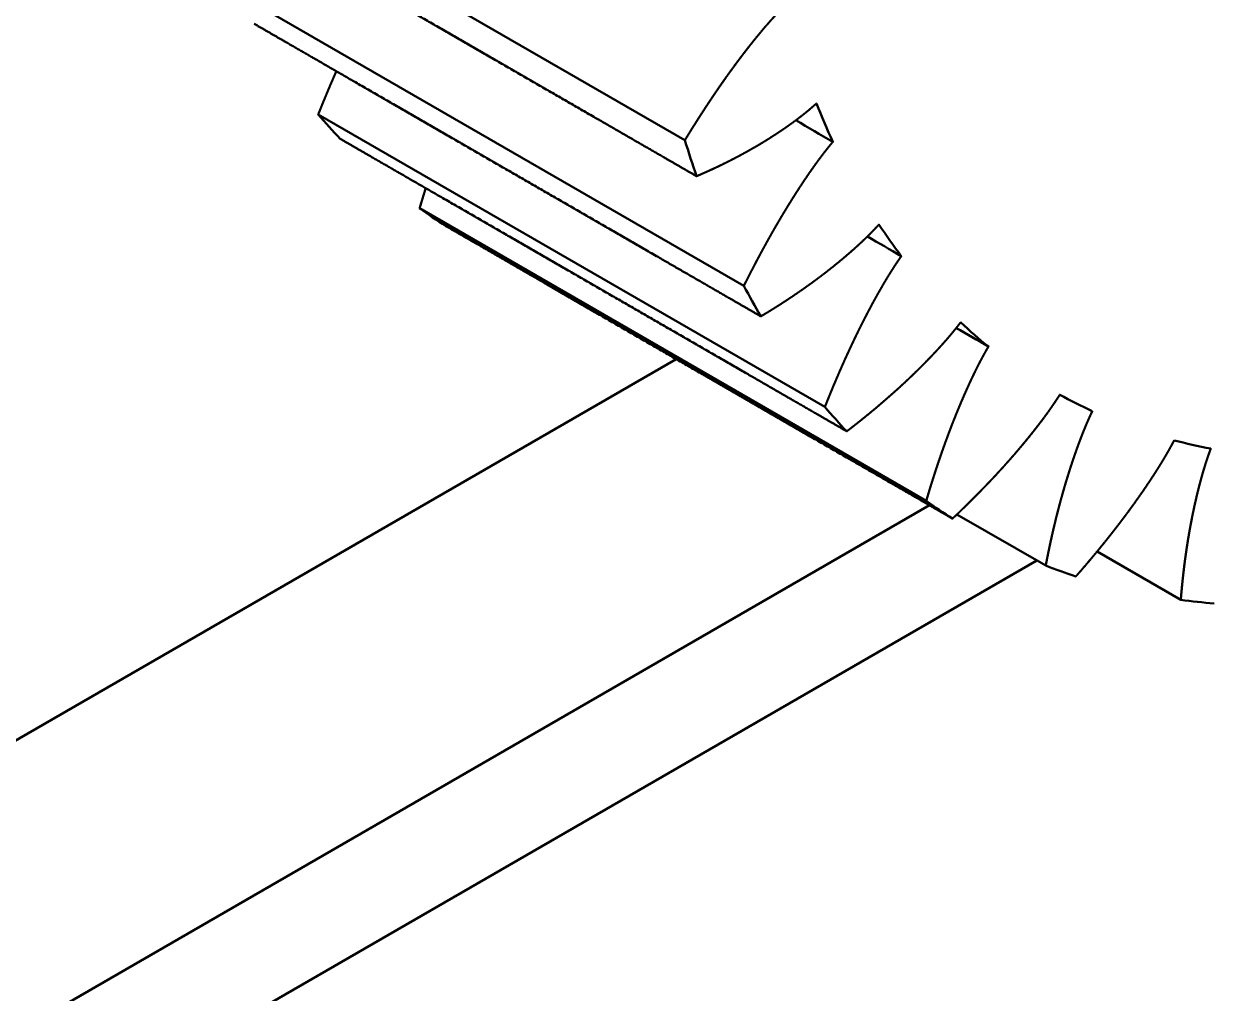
# Model space of a CAD drawing. Header units: inches. Extents: x 0.5 to 16.8, y 0.4 to 9.6.
# Drawn here: x 9.3461 to 9.5096, y 1.6457 to 1.7788 of the extents above; entities that cross this region are included whole.
import ezdxf

# ---------------------------------------------------------------- set-up
doc = ezdxf.new("R2010")
doc.units = ezdxf.units.IN
doc.header["$LTSCALE"] = 0.75
doc.header["$MEASUREMENT"] = 0
doc.layers.add('Visible', color=7, linetype='Continuous', lineweight=50)

msp = doc.modelspace()

# ---------------------------------------------------------------- linework, layer by layer
at = {"layer": 'Visible', "extrusion": (0, 0.8164965809277261, 0.5773502691896258)}
for p, q in [((9.43692035918821, 1.762847220428512, 0.5514232039436138), (9.36732323505544, 1.80302913878154, 0.4945973900466925)), ((9.445026291849448, 1.742844455608065, 0.5273514138416431), (9.375429167716678, 1.783026373960638, 0.4705255999447218)), ((9.456158194030198, 1.726214585824891, 0.5019585800432651), (9.386561069897429, 1.766396504177692, 0.4451327661467985)), ((9.470078808561997, 1.713312047882027, 0.4757859067149184), (9.400481684429227, 1.753493966234601, 0.4189600928179971)), ((9.301109303480192, 1.655072508140165, 0.4710714263101181), (9.435724899115716, 1.732792858517541, 0.3611582527337305)), ((9.470523461182214, 1.712701899341255, 0.2702369504995659), (9.301109303479965, 1.614890589787365, 0.408563031023732)), ((9.486491441714637, 1.704411836974487, 0.4493912189482216), (9.474299921262858, 1.711450614589012, 0.4394368841831238)), ((9.505046286706833, 1.699703645645741, 0.4233370736883444), (9.493541288350347, 1.706346059543876, 0.4139432818669775)), ((9.485247471666074, 1.705130043416602, 0.2809451718403579), (9.301109303480192, 1.598817822446335, 0.4312933565825006))]:
    msp.add_line(p, q, dxfattribs=at)
at = {"layer": 'Visible', "extrusion": (0.7071067811865475, -0.4082482904638631, 0.577350269189626)}
for centre, radius, start, end in [((6.4399000688027, -3.86472908437858, 6.271595350644545), 0.1993110236220059, 155.4971303601119, 157.9872191375622), ((6.439900068803565, -3.864729084378838, 6.17317015379399), 0.2214566929144247, 168.3253431393633, 170.2752854280707), ((6.43990006880283, -3.864729084378257, 6.173170153793955), 0.2214566929136232, 176.6974361625702, 178.6473784513855), ((6.4399000688027, -3.86472908437858, 6.271595350644545), 0.1993110236218454, 163.8692233833701, 166.3593121608392), ((6.439900068803208, -3.864729084378562, 6.27159535064452), 0.1993110236225756, 172.2413164066256, 174.7314051841042), ((6.4399000688027, -3.86472908437858, 6.271595350644545), 0.1993110236218991, 180.613409429891, 183.1034982073411), ((6.4399000688027, -3.86472908437858, 6.271595350644545), 0.1993110236220902, 188.9855024531765, 191.4755912305571)]:
    msp.add_arc(centre, radius, start, end, dxfattribs=at)
at = {"layer": 'Visible', "extrusion": (-0.7071067811865475, 0.4082482904638631, -0.577350269189626)}
for centre, radius, start, end in [((-6.4399000688027, -3.86472908437858, -6.271595350644545), 0.2214566929133762, 26.4689006184017, 28.41884290713282), ((-6.439900068802079, -3.864729084378113, -6.271595350644672), 0.2214566929128468, 18.09680759520017, 20.04674988388887), ((-6.439900068803829, -3.864729084378658, -6.271595350644656), 0.2214566929144248, 9.724714571929324, 11.6746568606367), ((-6.439900068802897, -3.864729084378514, -6.271595350644453), 0.2214566929136232, 1.352621548614354, 3.302563837429753), ((-6.439900068802079, -3.864729084378484, -6.271595350644409), 0.2214566929129224, 352.9805285253673, 354.9304708141253), ((-6.439900068803405, -3.864729084378125, -6.271595350644691), 0.221456692914123, 344.6084355020802, 346.5583777908743)]:
    msp.add_arc(centre, radius, start, end, dxfattribs=at)
at = {"layer": 'Visible'}
for points, degree in [([(9.368930697447698, 1.798090337462099, 0.489136398822211), (9.370322639930468, 1.797286699094911, 0.4902729151003768), (9.373106524895778, 1.79567942236099, 0.492545947655799), (9.37728235234363, 1.793268507259654, 0.4959554964898416), (9.38285012227448, 1.790053953791357, 0.5005015616015953), (9.389809834687416, 1.786035761956327, 0.5061841429910601), (9.396769547100806, 1.782017570120843, 0.5118667243809796), (9.403729259514197, 1.777999378285585, 0.5175493057708991), (9.410688971927133, 1.773981186450328, 0.5232318871599091), (9.417648684340524, 1.769962994615071, 0.5289144685498286), (9.424608396753914, 1.765944802779813, 0.5345970499397481), (9.430176166684308, 1.762730249311517, 0.5391431150515018), (9.434351994132161, 1.760319334210635, 0.5425526638850897), (9.4371358790977, 1.758712057476259, 0.5448256964409666), (9.438527821580468, 1.757908419109299, 0.5459622127186776)], 5), ([(9.450628266403104, 1.781299747054163, 0.547682421591162), (9.450561479874526, 1.781233942122981, 0.5477176869367213), (9.450428087190861, 1.781101751868846, 0.5477875863170993), (9.450228539283447, 1.780901725310741, 0.547890541457491), (9.449963558511175, 1.780631538093303, 0.5480240240854073), (9.44963413697224, 1.780288002785937, 0.5481845652802804), (9.449306508774274, 1.779938716547122, 0.5483388435677625), (9.448980645205669, 1.77958380108862, 0.5484869801744026), (9.448656492063268, 1.779223479959683, 0.5486291995594001), (9.44833396296622, 1.778858104416486, 0.5487658558927251), (9.448012953584797, 1.778488097691934, 0.5488973762221576), (9.44769335485103, 1.778113903215171, 0.5490242076803042), (9.447375066152066, 1.777735932857695, 0.5491467647293575), (9.447058009196784, 1.777354512503734, 0.5492653736905595), (9.446742139539996, 1.776969836760372, 0.5493802266059902), (9.446427436363596, 1.776582008736113, 0.5494914218811573), (9.446113894035765, 1.776191072820666, 0.5495989978021498), (9.44580151322089, 1.775797049190032, 0.5497029678222134), (9.445490291641821, 1.775399969597402, 0.5498033571825545), (9.445180216457405, 1.774999906886933, 0.5499002331189331), (9.444871268610772, 1.774596958084658, 0.5499936875789899), (9.444563425890241, 1.774191232449539, 0.5500838250241031), (9.444256666326968, 1.773782838163697, 0.5501707488574539), (9.443950971623284, 1.773371868845743, 0.5502545476865635), (9.44364632987072, 1.772958392853297, 0.5503352844320943), (9.443342733625517, 1.772542461137391, 0.5504130042395445), (9.443040178485493, 1.77212411303185, 0.5504877403127466), (9.442738661485468, 1.771703382723672, 0.5505595204590463), (9.442438179424247, 1.771280305940763, 0.5506283738600359), (9.44213872748833, 1.770854925380718, 0.5506943366044652), (9.441840300001335, 1.770427287260645, 0.5507574483240205), (9.441542890892382, 1.769997438962491, 0.5508177499582416), (9.4412464942227, 1.769565426430745, 0.5508752812688726), (9.44095110465992, 1.769131291605163, 0.5509300784415245), (9.44065671787644, 1.768695070397143, 0.5509821721702792), (9.440363330489166, 1.768256794537592, 0.5510315890355741), (9.44007094001427, 1.767816493082591, 0.5510783526256091), (9.439779544775323, 1.76737419408596, 0.5511224848305574), (9.439489143797804, 1.766929926388457, 0.5511640072368209), (9.439199736651293, 1.766483721138911, 0.5512029423975946), (9.438911323102051, 1.766035610085964, 0.5512393130475175), (9.438623902746262, 1.765585624208825, 0.5512731415897179), (9.438337474612585, 1.765133792304368, 0.5513044495746726), (9.438052036716048, 1.764680139650409, 0.5513332573063963), (9.437767585649912, 1.764224686765601, 0.551359583467729), (9.437484117440139, 1.763767449463785, 0.5513834441076142), (9.437258126130931, 1.763400241003183, 0.5514005702111717), (9.4370890719556, 1.763124039640843, 0.5514123145885605), (9.436976564262299, 1.762939552342004, 0.5514196555895978), (9.43692035918821, 1.762847220428512, 0.5514232039436138)], 5), ([(9.377759278919715, 1.778837571017903, 0.4647098772334175), (9.379151221402484, 1.778033932650942, 0.4658463935115833), (9.381935106367795, 1.776426655916794, 0.4681194260674602), (9.386110933815647, 1.774015740815685, 0.4715289749010481), (9.391678703746496, 1.770801187347388, 0.4760750400128018), (9.398638416159432, 1.766782995512131, 0.4817576214022665), (9.405598128572823, 1.762764803676873, 0.487440202792186), (9.412557840986214, 1.758746611841616, 0.4931227841816508), (9.41951755339915, 1.754728420006359, 0.4988053655715703), (9.42647726581254, 1.750710228171101, 0.504487946961035), (9.43343697822593, 1.746692036335844, 0.5101705283509546), (9.439004748156325, 1.743477482867547, 0.5147165934622535), (9.443180575604178, 1.741066567766438, 0.5181261422958414), (9.445964460569716, 1.73945929103229, 0.520399174852173), (9.447356403052485, 1.738655652665329, 0.5215356911303388)], 5), ([(9.438527821580468, 1.757908419109299, 0.5459622127186776), (9.438603627245588, 1.757940529754023, 0.545892075773736), (9.438755202384986, 1.758004985408661, 0.5457520119293804), (9.438982456520993, 1.758102371985615, 0.5455425463010215), (9.439285244715624, 1.758233628077505, 0.545264520085766), (9.439663365990103, 1.758400051308627, 0.544919096988906), (9.440041119753008, 1.758568839022701, 0.5445757959423645), (9.440418500234276, 1.758740005342133, 0.5442346339987125), (9.440795499020627, 1.758913566065758, 0.5438956326329389), (9.441172104573301, 1.75908953746557, 0.5435588174832446), (9.441548303063659, 1.75926793621602, 0.5432242172782935), (9.441924079274035, 1.759448779334434, 0.5428918626871564), (9.442299417513826, 1.759632083997531, 0.5425617850733033), (9.442674302495565, 1.759817867349511, 0.5422340152822471), (9.44304872036992, 1.760006146094156, 0.5419085820881264), (9.443422658052445, 1.760196937530282, 0.5415855137475774), (9.443796102385935, 1.760390260654276, 0.5412648398073543), (9.44416903936099, 1.760586137178734, 0.5409465927787096), (9.444541453382957, 1.760784592394657, 0.5406308096435168), (9.444913326390637, 1.760985656241701, 0.5403175336950881), (9.445284638647767, 1.761189361659035, 0.54000681239404), (9.445655369772116, 1.761395742537388, 0.5396986946693687), (9.44602549975389, 1.761604831581508, 0.5393932281535854), (9.446395009877964, 1.761816658384987, 0.5390904566934296), (9.446763884044234, 1.762031246516244, 0.5387904166727822), (9.44713210679743, 1.762248618387957, 0.5384931428689015), (9.447499660878979, 1.762468801215164, 0.5381986756624428), (9.447866524858231, 1.762691832763267, 0.5379070680060067), (9.4482326710006, 1.762917766471674, 0.5376183916528134), (9.448598062379236, 1.763146678397334, 0.5373327456109109), (9.448962656759026, 1.763378657618205, 0.5370502445944112), (9.449326411498308, 1.763613794134471, 0.536771004467937), (9.449689288373978, 1.763852166904599, 0.5364951278779699), (9.45005125791295, 1.764093833094876, 0.5362226913434824), (9.45041230550601, 1.764338812832193, 0.5359537269887369), (9.450772420750585, 1.764587115861332, 0.5356882544456312), (9.45113158452273, 1.764838773852944, 0.5354263195299609), (9.451489756504547, 1.765093871533736, 0.5351680315325211), (9.451846863333461, 1.765352576250734, 0.5349135986348301), (9.452202784207888, 1.765615173815831, 0.5346633708882109), (9.452557367335888, 1.765882027854332, 0.5344177913211752), (9.452910449689401, 1.766153530929614, 0.5341773371851559), (9.453261875787124, 1.766430058055903, 0.5339424640806101), (9.453611516481491, 1.766711920173066, 0.5337135500471959), (9.453959289168555, 1.766999314058694, 0.5334908353984247), (9.454305148451116, 1.767292345696433, 0.5332744506736162), (9.454580289792151, 1.767531315368842, 0.5331064498031992), (9.45478577467043, 1.767713101050504, 0.5329833251403215), (9.454922377731922, 1.767835427674527, 0.5329025192268091), (9.45499058254791, 1.767896875028555, 0.5328624355693137)], 5), ([(9.452157915982301, 1.765583088640597, 0.5221998378046919), (9.453858378647286, 1.764601326063257, 0.5235882597562522), (9.455558841312271, 1.763619563485918, 0.524976681708722), (9.457259303977484, 1.762637800908578, 0.5263651036602823)], 3), ([(9.389564167636085, 1.76304697667365, 0.4390862639802435), (9.390956110118854, 1.762243338306462, 0.4402227802584093), (9.393739995084164, 1.760636061572313, 0.4424958128142862), (9.397915822532017, 1.758225146471432, 0.4459053616483288), (9.403483592462866, 1.755010593003135, 0.4504514267600825), (9.410443304875802, 1.750992401167878, 0.4561340081490926), (9.417403017289192, 1.74697420933262, 0.4618165895390121), (9.424362729702583, 1.742956017497136, 0.4674991709289316), (9.431322442115519, 1.738937825662106, 0.4731817523183963), (9.43828215452891, 1.734919633826621, 0.4788643337078611), (9.4452418669423, 1.730901441991364, 0.4845469150977806), (9.450809636872695, 1.727686888523294, 0.4890929802095343), (9.454985464320547, 1.725275973421958, 0.4925025290431222), (9.457769349286085, 1.72366869668781, 0.4947755615994538), (9.459161291768854, 1.722865058320849, 0.4959120778771648)], 5), ([(9.457259303977484, 1.762637800908578, 0.5263651036602823), (9.45719666469768, 1.762563452205086, 0.526389248324449), (9.45707165090403, 1.762414260750802, 0.52643686403826), (9.456884924512, 1.762188991426228, 0.5265062667626808), (9.456637545858488, 1.76188566566907, 0.5265947588000017), (9.456330970610455, 1.761501570558949, 0.5266986390060993), (9.456027025308916, 1.761112581358248, 0.5267958375529815), (9.455725664110108, 1.760718803585178, 0.5268864852023398), (9.45542680125482, 1.760320430743377, 0.5269708238138264), (9.45513030070197, 1.759917766619083, 0.5270492348122389), (9.454835998271623, 1.759511177197965, 0.5271221780681117), (9.454543722203884, 1.75910104598097, 0.5271901351175075), (9.454253313698931, 1.758687729320627, 0.5272535524313753), (9.453964648507512, 1.758271509450651, 0.5273127817517889), (9.45367765488459, 1.757852555396312, 0.527368030467187), (9.453392297716167, 1.757430957286033, 0.5274194053126848), (9.453108565423921, 1.757006754621216, 0.5274669484019796), (9.452826456168172, 1.756579966033541, 0.527510675161011), (9.452545963527658, 1.756150620147764, 0.5275506136968033), (9.452267064677248, 1.7557187810296, 0.5275868372646073), (9.451989727142067, 1.755284533603344, 0.5276194456887424), (9.451713913551888, 1.754847973340929, 0.5276485522467738), (9.451439586933024, 1.754409194779328, 0.5276742690698484), (9.451166716045012, 1.753968279878563, 0.5276966923743203), (9.450895279619775, 1.753525288788751, 0.5277158907401827), (9.450625263327087, 1.753080266643792, 0.5277319136334881), (9.45035665753085, 1.752633248570646, 0.5277447976941403), (9.450089454770481, 1.752184265278402, 0.5277545737740184), (9.44982364714156, 1.751733348842436, 0.5277612742343081), (9.449559224147155, 1.751280537384218, 0.52776493888814), (9.44929617393041, 1.750825872070891, 0.527765611365794), (9.449034484068537, 1.750369395054122, 0.5277633366877126), (9.448774142460937, 1.749911147196599, 0.527758158569668), (9.448515138154566, 1.749451165815799, 0.5277501168116032), (9.44825746202537, 1.748989482918205, 0.52773924522171), (9.44800110647839, 1.748526126874367, 0.5277255731621153), (9.44774606521219, 1.748061123794514, 0.5277091268139884), (9.447492332908272, 1.747594499038087, 0.5276899306222731), (9.447239904895245, 1.747126278833775, 0.5276680088550165), (9.446988776788206, 1.746656491641488, 0.5276433870071742), (9.44673894433527, 1.746185166510486, 0.5276160908251768), (9.446490403201327, 1.745712331749019, 0.5275861456393613), (9.4462431487234, 1.745238013547805, 0.5275535756763929), (9.445997175606411, 1.744762234656719, 0.5275184035099301), (9.445752477643968, 1.744285013166518, 0.5274806495322082), (9.44550904862172, 1.743806362736223, 0.5274403310149864), (9.445315316216924, 1.743422306774391, 0.5274060352080596), (9.445170583767325, 1.743133628459418, 0.5273791691392944), (9.445074347200265, 1.742940893657305, 0.5273607502958839), (9.445026291849448, 1.742844455608065, 0.5273514138416431)], 5), ([(9.404093762889492, 1.751055103532963, 0.4128116818937997), (9.40548570537226, 1.750251465165547, 0.4139481981719655), (9.408269590337571, 1.748644188431626, 0.4162212307273876), (9.412445417785424, 1.746233273330517, 0.4196307795614302), (9.418013187716273, 1.743018719862221, 0.424176844673184), (9.424972900129209, 1.739000528027191, 0.4298594260626487), (9.4319326125426, 1.734982336191706, 0.4355420074525682), (9.43889232495599, 1.730964144356221, 0.4412245888424877), (9.445852037368926, 1.726945952521191, 0.4469071702314977), (9.452811749782317, 1.722927760685707, 0.4525897516214172), (9.459771462195707, 1.718909568850449, 0.4582723330113367), (9.465339232126102, 1.71569501538238, 0.4628183981230904), (9.469515059573954, 1.713284100281271, 0.4662279469566784), (9.472298944539492, 1.711676823546895, 0.4685009795125552), (9.473690887022261, 1.710873185179935, 0.4696374957902663)], 5), ([(9.447356403052485, 1.738655652665329, 0.5215356911303388), (9.447432870611468, 1.738701014549861, 0.5214741135755503), (9.447585737737658, 1.738791945519324, 0.5213511882516286), (9.447814834450813, 1.738928963573017, 0.5211674896222576), (9.448119888453906, 1.739112898510939, 0.5209239379391875), (9.448500522656335, 1.739344897424644, 0.520621806156214), (9.448880468360588, 1.739578986253036, 0.5203219954019005), (9.449259717657245, 1.739815176726779, 0.5200245236560477), (9.449638259618272, 1.740053481558789, 0.5197294132931347), (9.450016079936407, 1.74029391323802, 0.5194366906662253), (9.450393161820106, 1.740536484140648, 0.5191463850937907), (9.450769486960784, 1.740781206665361, 0.518858527764678), (9.451145036527127, 1.741028093259274, 0.5185731505443982), (9.451519792119829, 1.741277156421802, 0.5182902848055164), (9.451893736922106, 1.74152840855254, 0.5180099599124333), (9.452266854855228, 1.741781862756852, 0.5177322048239148), (9.452639129549883, 1.742037533680559, 0.5174570499443689), (9.453010543386885, 1.742295438279598, 0.5171845288432451), (9.453381076614509, 1.742555596457805, 0.5169146797852591), (9.453750706273244, 1.74281803185977, 0.5166475476089545), (9.454119407247394, 1.743082770528417, 0.5163831814888908), (9.454487153614767, 1.743349839242228, 0.5161216321107531), (9.454853919997735, 1.743619263771507, 0.5158629487755206), (9.45521968278604, 1.743891067306549, 0.5156071767992216), (9.455584421908728, 1.744165268065899, 0.5153543536457619), (9.45594811812271, 1.744441883342915, 0.5151045151110338), (9.456310749665821, 1.744720934455017, 0.5148577029221997), (9.45667228901289, 1.745002451511482, 0.514613972080042), (9.457032699968753, 1.745286477663512, 0.5143733974286988), (9.457391933720604, 1.745573074860431, 0.5141360825550692), (9.45774993417604, 1.745862315869545, 0.5139021476120433), (9.458106644695366, 1.746154274218043, 0.5136717139612301), (9.45846201472455, 1.746449014242899, 0.5134448890103158), (9.458816005749444, 1.746746582144624, 0.5132217525997476), (9.459168599715671, 1.747046993300273, 0.5130023377132602), (9.459519784345506, 1.747350254455341, 0.5127866641578294), (9.459869535333159, 1.747656390618431, 0.5125747793863411), (9.460217799171463, 1.747965470971849, 0.5123667978505182), (9.460564476837138, 1.748277633478892, 0.5121629383834261), (9.460909403982445, 1.748593114710729, 0.5119635695496072), (9.461252373531355, 1.74891221604571, 0.5117691580712744), (9.461593162825015, 1.749235263023365, 0.5115802068403354), (9.461931559432063, 1.74956256668429, 0.5113971959694936), (9.462267386971465, 1.74989438487728, 0.5112205238069691), (9.462600532893706, 1.750230880597883, 0.5110504434528593), (9.462930935617127, 1.750572141443627, 0.510887092269968), (9.46319304261215, 1.750848990301847, 0.5107618397773876), (9.463388374992977, 1.751058788780028, 0.5106709573719854), (9.46351804241704, 1.751199614479219, 0.5106117266668662), (9.463582737588244, 1.751270267340033, 0.5105824507045327)], 5), ([(9.461989358190525, 1.749620936693418, 0.4999378047500613), (9.463544767345642, 1.748722920799082, 0.5012077910073458), (9.465100176501213, 1.747824904904519, 0.5024777772646303), (9.46665558565633, 1.746926889009956, 0.5037477635219147)], 3), ([(9.46665558565633, 1.746926889009956, 0.5037477635219147), (9.466598428672345, 1.746845581147454, 0.5037602729044011), (9.466484458220979, 1.746682568249753, 0.5037845901042601), (9.466314533093286, 1.746436857383287, 0.5038189612137103), (9.466090029004594, 1.746106857948007, 0.5038605766058026), (9.465812834167085, 1.745690389355786, 0.5039055817960616), (9.465539049828298, 1.745269987822212, 0.5039436289853256), (9.465268613990478, 1.74484574042549, 0.503974855679644), (9.465001411164398, 1.744417806495449, 0.503999515986834), (9.464737258550262, 1.743986435876877, 0.5040180104560932), (9.464475935616523, 1.743551929506793, 0.5040308219790859), (9.464217211571853, 1.743114602784317, 0.5040384562344116), (9.46396087281369, 1.742674748948048, 0.5040413821834591), (9.463706751784006, 1.742232600566012, 0.5040399694926236), (9.463454750965415, 1.741788297479161, 0.5040344364770135), (9.463204821697904, 1.741341914914756, 0.5040248959267046), (9.462956946701983, 1.740893486643699, 0.5040113928853316), (9.462711121674833, 1.740443029356584, 0.5039939444245647), (9.462467336186368, 1.739990567939685, 0.5039725809151605), (9.462225557914739, 1.739536156315353, 0.5039473800725318), (9.46198574165874, 1.739079865495114, 0.5039184474685499), (9.46174783568745, 1.738621775129332, 0.5038859027831677), (9.461511788808142, 1.738161964095298, 0.5038498644876199), (9.461277557504904, 1.737700500946858, 0.5038104343534542), (9.461045111603656, 1.737237436345822, 0.503767685159346), (9.46081443019148, 1.736772808646265, 0.5037216696391624), (9.460585498605273, 1.736306648019081, 0.5036724270844388), (9.460358305047524, 1.735838981042889, 0.5036199907390255), (9.460132837079303, 1.735369835454776, 0.5035643954497573), (9.459909078743525, 1.734899243988593, 0.5035056839069512), (9.459687012255475, 1.734427241883395, 0.5034439028099769), (9.459466619106255, 1.733953865163585, 0.5033791003006627), (9.459247881289688, 1.73347914873716, 0.5033113231152129), (9.459030782466929, 1.73300312450624, 0.5032406138234364), (9.458815308910975, 1.732525819888451, 0.503167008624132), (9.458601448978246, 1.732047259290312, 0.5030905390358384), (9.458389192682038, 1.731567465318449, 0.5030112332751742), (9.45817853117683, 1.731086460098595, 0.5029291178202584), (9.457969456193272, 1.73060426668917, 0.5028442191046452), (9.457761959484973, 1.730120910251799, 0.5027565650193537), (9.457556032873075, 1.729636416519497, 0.502666183776455), (9.457351668184177, 1.729150810526107, 0.502573103090981), (9.457148857162341, 1.728664115296624, 0.5024773493528301), (9.456947591314478, 1.728176350569356, 0.5023789469214535), (9.456747861768239, 1.727687531621768, 0.5022779174660172), (9.456549660200384, 1.727197669666111, 0.5021742791100223), (9.456392315770021, 1.726804951689019, 0.5020892923489555), (9.456274989766829, 1.726509949098272, 0.5020243884368938), (9.456197075440972, 1.726313074600284, 0.5019806023151432), (9.456158194030198, 1.726214585824891, 0.5019585800432651)], 5), ([(9.459161291768854, 1.722865058320849, 0.4959120778771648), (9.459236791448578, 1.722922704635721, 0.4958603721320287), (9.459387692464592, 1.723038172884344, 0.4957572052680916), (9.459613748955466, 1.72321190211278, 0.4956031888555117), (9.459914567071113, 1.723444595642832, 0.495399302585156), (9.460289601644039, 1.723737225585182, 0.4951469015313705), (9.46066364140643, 1.724031626330998, 0.4948969710139863), (9.461036676478447, 1.724327806969313, 0.4946495295607747), (9.461408693649677, 1.724625776855873, 0.4944045999659465), (9.461779676148584, 1.724925544430334, 0.494162208736725), (9.462149604580194, 1.725227117507075, 0.493922385156111), (9.462518457934724, 1.725530503603522, 0.4936851602674324), (9.462886214640324, 1.725835710168667, 0.4934505657606678), (9.463252853578755, 1.726142744792696, 0.4932186328655916), (9.463618355324801, 1.726451615306587, 0.492989390911589), (9.463982701147646, 1.726762330342808, 0.4927628689429184), (9.464345871814434, 1.727074899884201, 0.4925390975731716), (9.464707846472496, 1.727389335769658, 0.492318110713768), (9.465068601633678, 1.727705652089981, 0.4920999470959941), (9.465428109929011, 1.728023865691966, 0.4918846521509295), (9.465786341399056, 1.728343995166369, 0.4916722757179741), (9.4661432651335, 1.728666059610077, 0.4914628691562939), (9.466498850928705, 1.728990077308026, 0.4912564823885077), (9.466853070783376, 1.729316064554268, 0.491053161230866), (9.467205901080664, 1.729644033828208, 0.4908529434314914), (9.467557319202346, 1.729973996936678, 0.4906558650404804), (9.467907299345146, 1.730305968843368, 0.4904619682420162), (9.468255808477128, 1.730639971361143, 0.4902713089149984), (9.468602802712443, 1.730976036432821, 0.4900839633960459), (9.46894822239324, 1.73131421057883, 0.4899000376458389), (9.469291998766497, 1.731654548706274, 0.48971965469309), (9.469634062400477, 1.731997106301606, 0.4895429388102457), (9.469974351487739, 1.732341931709243, 0.4893699998797274), (9.470312819294808, 1.732689059179165, 0.4892009193572449), (9.470649444705945, 1.733038499011172, 0.4890357303861492), (9.470984213830665, 1.733390254807318, 0.4888744525264883), (9.471317097698378, 1.733744344380966, 0.4887171338550615), (9.471648030753617, 1.73410081989573, 0.4885638915466188), (9.471976890423779, 1.73445978699101, 0.4884149504196102), (9.472303472316984, 1.734821427955239, 0.4882706896987656), (9.47262751848621, 1.735185975495369, 0.4881315898533103), (9.472948751387325, 1.735553681189685, 0.4879981686949577), (9.473266906167513, 1.7359247854763, 0.4878709206168423), (9.473581762971666, 1.736299487616634, 0.4877502557851585), (9.473893181702355, 1.736677913349922, 0.4876364346941955), (9.474201085905865, 1.737060130021291, 0.4875295986007586), (9.474444572199676, 1.737368957512672, 0.4874497640239497), (9.474625588912208, 1.737602297296917, 0.4873930608773662), (9.474745557062992, 1.73775862061575, 0.4873566677792951), (9.474805363724048, 1.737836973140929, 0.4873388234791491)], 5), ([(9.474195139232737, 1.737054735765241, 0.4767021420498168), (9.475669041491305, 1.736203777899391, 0.4779055782046271), (9.477142943749644, 1.735352820033768, 0.4791090143594374), (9.478616846008439, 1.734501862167917, 0.480312450513793)], 3), ([(9.478616846008439, 1.734501862167917, 0.480312450513793), (9.478566389522943, 1.73441532808306, 0.4803130579975914), (9.478465891496175, 1.734241968079004, 0.4803135584061238), (9.478316389291425, 1.733981052570925, 0.4803121653394555), (9.47811954468239, 1.733631412822433, 0.4803060171279867), (9.477877638182239, 1.733191447053287, 0.4802911880942702), (9.477639850043719, 1.732748593315364, 0.4802692730163471), (9.477406103437037, 1.732302918391497, 0.4802404132133233), (9.477176255605404, 1.73185454404279, 0.4802048696237762), (9.476950080884311, 1.731403660845217, 0.4801630533866046), (9.476727307091782, 1.730950498275433, 0.4801154601209419), (9.476507649323825, 1.730495296907065, 0.4800626088713216), (9.476290843728297, 1.730038280615872, 0.4800049810937708), (9.476076683008845, 1.729579627347221, 0.4799429565000537), (9.47586504595461, 1.729119444776416, 0.4798767596803373), (9.475655871395933, 1.728657791627029, 0.4798065070758639), (9.475449136721867, 1.728194695220054, 0.4797322456984148), (9.47524483525672, 1.7277301699487, 0.4796539939002287), (9.475042952784637, 1.727264236430074, 0.479571783672327), (9.47484344817622, 1.726796937294012, 0.479485695530002), (9.474646264466177, 1.726328328126328, 0.4793958385475889), (9.474451336666565, 1.725858471058473, 0.4793023362517488), (9.474258600456327, 1.725387427625719, 0.4792053109308654), (9.47406800097156, 1.724915251515995, 0.4791048677434446), (9.47387949977497, 1.72444198282119, 0.4790010821138821), (9.473693069817049, 1.723967652299734, 0.4788940089201787), (9.473508691720102, 1.723492284523672, 0.4787836892705855), (9.473326349601852, 1.723015901373174, 0.4786701580887893), (9.473146026752378, 1.722538525656319, 0.4785534519674002), (9.472967702095278, 1.722060184021984, 0.4784336155626079), (9.472791352297921, 1.721580905030805, 0.4783106976478848), (9.472616953158198, 1.721100717810259, 0.4781847484600803), (9.472444481149754, 1.720619650571962, 0.478055816761298), (9.472273914895144, 1.720137729120779, 0.477923946980809), (9.472105236357496, 1.719654975701815, 0.477789176938586), (9.471938430091544, 1.71917141023755, 0.4776515396388277), (9.471773482640405, 1.718687051349434, 0.4775110647287875), (9.471610381818213, 1.718201917457691, 0.4773677801599661), (9.471449115933869, 1.717716027957522, 0.4772217139643544), (9.47128967305662, 1.717229404179079, 0.4770728958369546), (9.471132041254581, 1.716742067988434, 0.476921355851573), (9.470976208688402, 1.716254040611148, 0.4767671235208581), (9.470822163687448, 1.715765341417182, 0.4766102268322356), (9.47066989474138, 1.715275986712868, 0.4764506914134472), (9.470519390499934, 1.714785988634731, 0.4762885397467471), (9.470370640708328, 1.714295355710192, 0.4761237904244808), (9.470253037775596, 1.713902345819861, 0.4759899240534651), (9.470165618819241, 1.713607306422091, 0.4758883656131729), (9.47010768734322, 1.713410488265936, 0.4758201454387745), (9.470078808561997, 1.713312047882027, 0.4757859067149184)], 5), ([(9.473690887022261, 1.710873185179935, 0.4696374957902663), (9.47376380967808, 1.710941887293984, 0.4695967638722323), (9.473909528390326, 1.711079431816415, 0.4695155542917746), (9.474127726657574, 1.711286169482491, 0.4693945026879192), (9.47441789746927, 1.711562662146207, 0.4692346273127441), (9.474779339202318, 1.711909686218405, 0.4690373364778679), (9.47513950101484, 1.712258124240179, 0.4688426130333028), (9.47549837126758, 1.712607982467489, 0.4686504756568866), (9.475855934748555, 1.712959266697908, 0.4684609470787109), (9.476212172580293, 1.713311981142169, 0.468274053395362), (9.47656706317753, 1.713666128886871, 0.4680898232295476), (9.476920583276755, 1.714021712406293, 0.4679082868187834), (9.477272709026014, 1.714378733994636, 0.4677294749994871), (9.47762341703788, 1.714737196170518, 0.4675534181965304), (9.477972685692752, 1.715097102028949, 0.4673801450753672), (9.478320494006997, 1.715458455545104, 0.4672096841477469), (9.47866682029326, 1.715821261827159, 0.4670420655875205), (9.47901164091127, 1.716185527343896, 0.4668773229204817), (9.479354929135301, 1.716551260073174, 0.4667154945223047), (9.479696653772411, 1.716918469704979, 0.4665566254461737), (9.480036780656523, 1.717287166981805, 0.4664007651335851), (9.480375274549036, 1.717657362910359, 0.4662479645267013), (9.480712101062412, 1.718029067902307, 0.466098273102034), (9.481047228401625, 1.718402291007806, 0.4659517362010774), (9.481380629908703, 1.718777038700637, 0.4658083910494497), (9.481712280070727, 1.719153317049404, 0.4656682731865658), (9.482042149594239, 1.719531134346198, 0.4655314243523208), (9.482370200643803, 1.719910503641358, 0.4653979001132029), (9.482696382578755, 1.720291444989016, 0.4652677766707711), (9.483020626167903, 1.72067398848958, 0.4651411601016662), (9.483342851462115, 1.721058170018523, 0.4650181736892591), (9.483662977718954, 1.72144402584081, 0.4648989419665668), (9.483980933192473, 1.721831587275801, 0.4647835749497062), (9.484296663928038, 1.722220875894664, 0.4646721539729697), (9.484610146198296, 1.722611896699618, 0.4645647116326472), (9.484921364794676, 1.723004650072653, 0.4644612668266745), (9.485230286701157, 1.723399146252632, 0.4643618672298544), (9.485536835710494, 1.723795419272165, 0.4642666302424914), (9.485840868311701, 1.724193540195074, 0.4641757818776568), (9.48614214442637, 1.724593633142149, 0.4640897039371339), (9.486440360734836, 1.724995857190152, 0.4640088803948856), (9.486735190722133, 1.725400384592604, 0.4639338329493512), (9.487026322758542, 1.725807380061042, 0.4638650597366905), (9.48731349820105, 1.72621698002331, 0.4638029739971898), (9.487596552390418, 1.726629270281819, 0.4637478380682296), (9.487875395630457, 1.727044296494341, 0.463699794088825), (9.488095071734964, 1.727378520496359, 0.4636670789645905), (9.488257914722912, 1.727630428354814, 0.4636457636052), (9.488365626687258, 1.727798917533391, 0.4636329837699122), (9.488419270163153, 1.727883299774021, 0.4636269514530795)], 5), ([(9.492888151536594, 1.725627538259232, 0.4565586476460339), (9.49284547094135, 1.725537622274942, 0.4565473402840325), (9.492760587280149, 1.725357610031779, 0.4565240132346844), (9.492634694378697, 1.725087050843513, 0.4564868856832618), (9.492469704650606, 1.724725222746429, 0.4564331049054999), (9.492268242304366, 1.724271136906509, 0.4563587577044927), (9.492071518408014, 1.723815269623401, 0.4562773474403912), (9.491879442935446, 1.723357665958929, 0.4561890162362943), (9.491691848905251, 1.722898407512275, 0.4560940262999793), (9.491508472599211, 1.72243762152857, 0.4559927905975201), (9.491328995984308, 1.721975461132615, 0.4558858069108283), (9.491153086117041, 1.721512086945268, 0.4557735965881875), (9.490980434518864, 1.721047648707781, 0.4556566433207081), (9.490810798573424, 1.72058226595027, 0.4555353287714752), (9.490644035959807, 1.720116011888422, 0.4554098790181342), (9.490480074302926, 1.719648927489516, 0.4552804116706284), (9.490318886141043, 1.719181033042332, 0.4551469747088959), (9.490160462569296, 1.718712340336424, 0.4550095873751161), (9.490004785888235, 1.718242865280672, 0.4548682825961805), (9.489851807036988, 1.717772638302449, 0.4547231419746822), (9.489701458501944, 1.717301698378151, 0.4545742757582047), (9.489553663421024, 1.716830088795405, 0.4544218086912224), (9.489408345717724, 1.716357852437113, 0.454265864271747), (9.489265440348621, 1.715885026980004, 0.4541065488028835), (9.489124901431982, 1.715411641092032, 0.45394393874858), (9.48898669635992, 1.714937717280918, 0.4537780899613608), (9.488850801451012, 1.714463273993942, 0.4536090444880756), (9.488717197077452, 1.713988327948755, 0.4534368381910099), (9.488585862615313, 1.713512896538077, 0.4532615086254737), (9.488456772317708, 1.713036999757378, 0.4530831014640171), (9.488329897800671, 1.712560658879511, 0.4529016665128438), (9.488205209685479, 1.712083895515434, 0.4527172550351679), (9.488082679426274, 1.711606730577614, 0.4525299167785306), (9.487962281063123, 1.711129183225239, 0.4523396970853355), (9.487843992634229, 1.71065127005636, 0.4521466345886438), (9.487727795221648, 1.710173006084688, 0.4519507630766384), (9.487613672183446, 1.709694405548817, 0.4517521129978377), (9.487501608254892, 1.709215482771469, 0.4515507131759477), (9.487391588572795, 1.708736253072402, 0.4513465926479512), (9.487283597774425, 1.708256733493499, 0.4511397822780054), (9.487177620430206, 1.707776941568909, 0.4509303133627327), (9.487073641288138, 1.7072968942648, 0.4507182165807535), (9.486971645509588, 1.706816606881148, 0.4505035209217567), (9.486871618812987, 1.706336091945332, 0.4502862527351681), (9.48677354761276, 1.70585535819464, 0.4500664348397549), (9.486677419941774, 1.705374411291132, 0.4498440858956201), (9.486602065008814, 1.704989485810984, 0.4496641930450096), (9.486546416282412, 1.704700697858016, 0.4495281446174886), (9.486509702365087, 1.704508130881322, 0.4494369443850701), (9.486491441714637, 1.704411836974487, 0.4493912189482216)], 5), ([(9.490635515714533, 1.702935619198797, 0.4432719419701243), (9.490704307127093, 1.70301391284579, 0.4432430520091657), (9.490841737793975, 1.703170602119371, 0.4431855305529098), (9.491047427321067, 1.703405941969095, 0.4431000237627813), (9.491320766341918, 1.703720340805376, 0.4429875667492524), (9.491660911731746, 1.704114362790961, 0.4428495910447054), (9.491999519370442, 1.704509411737945, 0.4427142248646305), (9.492336576106712, 1.704905490932788, 0.4425814866403925), (9.49267206505306, 1.705302602493248, 0.442451398551384), (9.493005965627166, 1.705700746311777, 0.4423239857287626), (9.493338254513223, 1.706099920680117, 0.4421992755233077), (9.493668906689667, 1.706500122977332, 0.4420772967241646), (9.493997896534214, 1.70690135029372, 0.4419580786557162), (9.494325198887058, 1.707303600022669, 0.441841650288552), (9.49465079039533, 1.707706870456832, 0.4417280390171072), (9.494974648270276, 1.708111160830185, 0.4416172722098963), (9.495296748832974, 1.708516471267103, 0.4415093789561979), (9.495617066157596, 1.708922802727557, 0.4414043916872288), (9.495935570852456, 1.709330156907981, 0.4413023475990485), (9.496252228563893, 1.7097385361335, 0.4412032904106127), (9.496567001648149, 1.710147943070069, 0.4411072681109545), (9.496879851288444, 1.710558380400016, 0.4410143301383869), (9.49719073964798, 1.710969850440051, 0.4409245244696649), (9.497499631814438, 1.711382354801572, 0.4408378950042788), (9.497806498656931, 1.711795893817452, 0.4407544776549912), (9.498111312311952, 1.712210467686646, 0.4406743066879244), (9.498414040619767, 1.712626077853656, 0.4405974225132923), (9.498714641748851, 1.713042728328446, 0.4405238791987358), (9.4990130593817, 1.713460426848542, 0.4404537511891249), (9.49930921618989, 1.713879186453141, 0.4403871424133285), (9.499603022732803, 1.714299023221656, 0.4403241737823009), (9.49989438867647, 1.714719953424037, 0.4402649674379973), (9.500183233868032, 1.715141990687016, 0.440209631181915), (9.500469498279248, 1.71556514344411, 0.4401582444957057), (9.500753156078193, 1.715989411292185, 0.4401108387337445), (9.501034191062448, 1.716414791385887, 0.4400674317275843), (9.501312566873143, 1.71684128617062, 0.4400280697350354), (9.501588198276298, 1.717268910823805, 0.439992867879937), (9.501860923881853, 1.71769770031824, 0.4399620485519335), (9.50213047304101, 1.718127717961352, 0.4399359879935218), (9.502396503525464, 1.71855904580957, 0.4399151633683687), (9.502658646809326, 1.718991773120933, 0.4399000891421565), (9.502916551128695, 1.71942598536998, 0.43989125657572), (9.503169924563284, 1.71986175324173, 0.4398890731777101), (9.503418581402915, 1.720299120774371, 0.4398937975374793), (9.503662420620007, 1.720738110964703, 0.4399055696467258), (9.503853604521058, 1.721090608073609, 0.4399206712409978), (9.50399480306783, 1.721355715026903, 0.4399351979691346), (9.504087963152646, 1.721532779010886, 0.4399463037771056), (9.504134300125774, 1.721621392506677, 0.4399522120106667)], 5), ([(9.509165334140565, 1.720493058089914, 0.432992625985662), (9.509131339098307, 1.720401676609526, 0.4329696447748574), (9.509063878950432, 1.720218848775858, 0.432922987443817), (9.50896427854082, 1.719944412406448, 0.4328509167171433), (9.508834660163306, 1.719578107698453, 0.4327506496169917), (9.508677935791642, 1.719119579839571, 0.4326183688290257), (9.508526468965332, 1.718660415030399, 0.4324791984972762), (9.508380158382128, 1.718200635653602, 0.4323332785183993), (9.5082388163944, 1.717740281404986, 0.4321808667818914), (9.508102146850664, 1.717279413488768, 0.4320223692766376), (9.507969792645785, 1.716818105412585, 0.4318582753412556), (9.507841379892856, 1.716356434422323, 0.4316890975142087), (9.507716562061209, 1.715894472933996, 0.4315153114116583), (9.507595066385424, 1.715432279513152, 0.4313372925153089), (9.507476732468152, 1.71496989135585, 0.4311552635722364), (9.507361478271381, 1.714507330800416, 0.430969340853153), (9.50724927206716, 1.714044610670726, 0.4307795722847914), (9.50714010291222, 1.713581739901656, 0.43058597758818), (9.507033950000054, 1.713118729353937, 0.4303885899244051), (9.506930757385138, 1.712655596606055, 0.4301874902439522), (9.506830448442546, 1.712192363191662, 0.4299827876188829), (9.506732936076109, 1.711729052633927, 0.4297746053516676), (9.506638134074368, 1.711265688247977, 0.4295630655178684), (9.50654596860068, 1.710802290897163, 0.4293482732996381), (9.506456387307257, 1.710338877214781, 0.4291303045720269), (9.506369352722007, 1.709875460976491, 0.4289092149697353), (9.506284837365232, 1.709412054113955, 0.4286850465846328), (9.50620281828174, 1.708948667824643, 0.4284578354490804), (9.50612327137242, 1.708485313714618, 0.4282276192852805), (9.506046166770151, 1.708022004700979, 0.427994443805801), (9.505971471643992, 1.707558754315869, 0.4277583587895606), (9.50589915206388, 1.707095576191705, 0.4275194154315614), (9.505829175073362, 1.706632483496605, 0.4272776634070397), (9.505761510684355, 1.706169488335945, 0.4270331480029199), (9.505696133476025, 1.705706601306474, 0.4267859078458969), (9.505633021462476, 1.705243832192991, 0.4265359767823611), (9.505572155172562, 1.704781190549511, 0.4262833854158998), (9.505513516585555, 1.704318686293846, 0.4260281628289704), (9.50545708798359, 1.703856330344252, 0.4257703384428169), (9.505402850900968, 1.703394135092594, 0.4255099436345517), (9.505350786737385, 1.70293211336616, 0.4252470102551342), (9.505300877154017, 1.702470277509747, 0.4249815694965946), (9.505253104460966, 1.702008638428424, 0.4247136507328833), (9.505207451909886, 1.701547204602321, 0.4244432804730423), (9.505163903968427, 1.701085981185088, 0.4241704813853175), (9.505122447211765, 1.700624970850413, 0.4238952718014843), (9.505090946338445, 1.700256333798734, 0.4236731865748879), (9.505068253897893, 1.699979952304602, 0.4235055477965943), (9.50505354003258, 1.699795740738182, 0.4233933112800514), (9.505046286706833, 1.699703645645741, 0.4233370736883444)], 5)]:
    msp.add_open_spline(points, degree=degree, dxfattribs=at)
for points, knots in [([(9.38904584908028, 1.77232126669719, 0.4462789853400864), (9.389037618446313, 1.772302791816173, 0.4462760020533096), (9.3889867326011, 1.772188515275502, 0.4462575185143578), (9.388893398483336, 1.771978277675998, 0.4462231685638471), (9.38875806246438, 1.771671737285487, 0.4461721638708696), (9.388581407044061, 1.771268378451623, 0.4461033039237918), (9.388372332060502, 1.770786185041743, 0.4460184052081786), (9.388164835352203, 1.770302828604827, 0.4459307511224324), (9.38795890874076, 1.769818334872298, 0.4458403698799884), (9.387754544051408, 1.76933272887868, 0.4457472891945145), (9.387551733029571, 1.768846033649424, 0.4456515354563635), (9.387350467181708, 1.768358268922384, 0.4455531330245321), (9.38715073763547, 1.767869449974341, 0.4454521035695507), (9.386952536067387, 1.767379588019139, 0.4453484652126463), (9.386795191637251, 1.766986870041819, 0.4452634784524889), (9.38667786563406, 1.7666918674513, 0.4451985745404272), (9.386599951308202, 1.766494992953085, 0.4451547884186766), (9.386561069897429, 1.766396504177692, 0.4451327661467985)], [0.7290472495130353, 0.7290472495130353, 0.7290472495130353, 0.7290472495130353, 0.7290472495130353, 0.7290472495130353, 0.7333333333333334, 0.7555555555555556, 0.7777777777777779, 0.8000000000000002, 0.8222222222222224, 0.8444444444444447, 0.8666666666666669, 0.8888888888888892, 0.9111111111111114, 0.9333333333333337, 0.9555555555555559, 0.9777777777777782, 1, 1, 1, 1, 1, 1]), ([(9.40132322057639, 1.756257884293291, 0.4198838109396092), (9.401303601182239, 1.756195753392376, 0.4198639065107272), (9.401253216632771, 1.756035866755383, 0.4198125578036525), (9.401172414819943, 1.755778095018059, 0.4197292472663321), (9.401061807825958, 1.755422213430165, 0.4196130663303848), (9.400922266367164, 1.754967906987531, 0.4194627258502805), (9.400773516575331, 1.75447727406322, 0.4192979765271048), (9.400655913642826, 1.754084264172889, 0.4191641101569985), (9.400568494686471, 1.753789224774891, 0.4190625517162516), (9.40051056321045, 1.753592406618736, 0.4189943315418532), (9.400481684429227, 1.753493966234601, 0.4189600928179971)], [0.8747600398370056, 0.8747600398370056, 0.8747600398370056, 0.8747600398370056, 0.8747600398370056, 0.8747600398370056, 0.8888888888888892, 0.9111111111111114, 0.9333333333333337, 0.9555555555555559, 0.9777777777777782, 1, 1, 1, 1, 1, 1])]:
    msp.add_open_spline(points, degree=5, knots=knots, dxfattribs=at)

doc.saveas('drawing.dxf')
